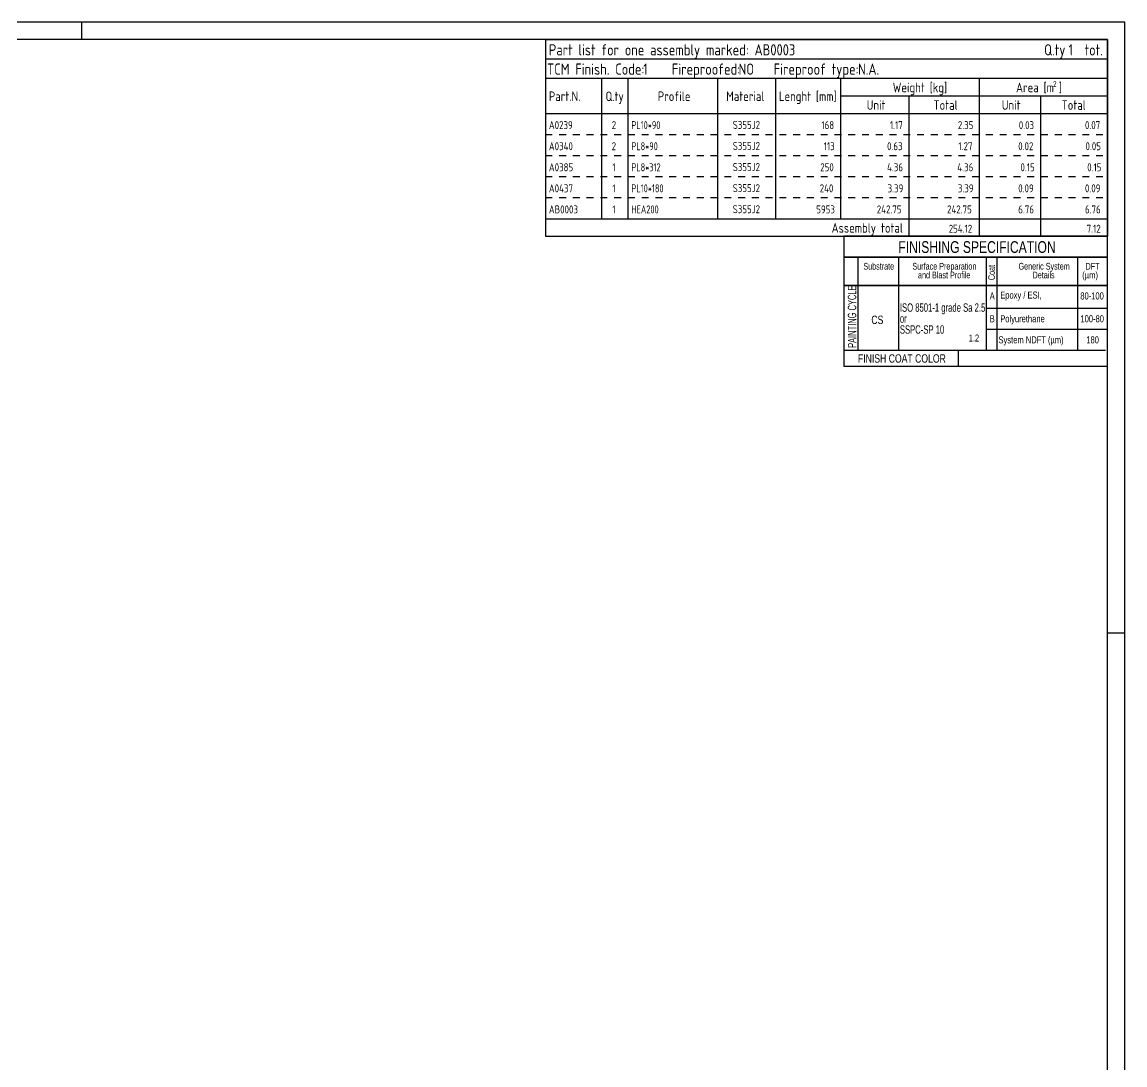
# Model space of a CAD drawing. Header units: millimetres. Extents: x -232 to 609, y -265 to 329.
# Drawn here: x 295.3 to 609.3, y 31.9 to 328.9 of the extents above; entities that cross this region are included whole.
import ezdxf

# ---------------------------------------------------------------- set-up
doc = ezdxf.new("R2010")
doc.units = ezdxf.units.MM
doc.linetypes.add('DXK_LINE_DOT2', pattern=[3.9198, 1.9599, -1.9599])
doc.styles.add('Arial Narrow', font='ARIALN.TTF', dxfattribs={"height": 0.2})
doc.styles.add('GOST type A', font='', dxfattribs={"height": 0.2})
doc.styles.add('GOST type A Bold', font='', dxfattribs={"height": 0.2})
doc.styles.get('GOST type A').set_extended_font_data('GOST type A')
doc.styles.get('GOST type A Bold').set_extended_font_data('GOST type A', bold=True)

# ---------------------------------------------------------------- blocks, each defined once
blk = doc.blocks.new('Unknown-43780186-1158')
at = {"color": 5, "linetype": 'Continuous'}
for p, q in [((609.27, 328.9), (-231.73, 328.9)), ((609.27, -265.1), (609.27, 328.9)), ((604.27, 323.9), (-226.73, 323.9)), ((604.27, -260.1), (604.27, 323.9))]:
    blk.add_line(p, q, dxfattribs=at)
at = {"color": 7, "linetype": 'Continuous'}
for p, q in [((312.27, 323.9), (312.27, 328.9)), ((609.27, 154.9), (604.27, 154.9))]:
    blk.add_line(p, q, dxfattribs=at)
blk = doc.blocks.new('0_TCM_4503_AIVD_AD_PAINTING_SYSTEM-43780186-28093')
at = {"color": 7, "linetype": 'Continuous'}
for p, q in [((604.27, 267.9), (529.27, 267.9)), ((529.27, 267.9), (529.27, 261.9)), ((604.27, 261.9), (604.27, 267.9)), ((529.27, 261.9), (604.27, 261.9)), ((604.27, 261.9), (529.27, 261.9)), ((529.27, 261.9), (529.27, 253.9)), ((533.27, 261.9), (533.27, 253.9)), ((544.77, 261.9), (544.77, 253.9)), ((569.77, 261.9), (569.77, 253.9)), ((572.77, 261.9), (572.77, 253.9)), ((595.77, 261.9), (595.77, 253.9)), ((604.27, 253.9), (604.27, 261.9)), ((529.27, 253.9), (604.27, 253.9)), ((604.27, 253.9), (529.27, 253.9)), ((529.27, 253.9), (529.27, 230.9)), ((533.27, 253.9), (533.27, 235.4)), ((544.77, 253.9), (544.77, 235.4)), ((569.77, 253.9), (569.77, 235.4)), ((572.77, 253.9), (572.77, 235.4)), ((595.77, 253.9), (595.77, 235.4)), ((604.27, 230.9), (604.27, 253.9)), ((569.77, 247.4), (604.27, 247.4)), ((569.77, 241.4), (604.27, 241.4)), ((603.77, 235.4), (529.27, 235.4)), ((561.77, 235.4), (561.77, 230.9)), ((529.27, 230.9), (604.27, 230.9))]:
    blk.add_line(p, q, dxfattribs=at)
at = {"color": 7, "style": 'Arial Narrow', "width": 0.9}
blk.add_text('FINISHING SPECIFICATION', height=3.3405, dxfattribs=at).set_placement((544.77, 263.15))
at = {"color": 7, "linetype": 'Continuous', "style": 'Arial Narrow'}
for s, height, width, p in [('Substrate', 1.909, 0.9, (534.8, 258.4)), ('Surface Preparation', 1.9089, 0.9, (548.77, 258.4)), ('and Blast Profile', 1.9089, 0.9, (550.36, 255.9)), ('Generic System', 1.9089, 0.9, (578.98, 258.4)), ('Details', 1.909, 0.9, (582.98, 255.9)), ('DFT', 1.909, 0.9, (598.06, 258.4)), ('A', 2, 0.9, (570.77, 249.9)), ('Epoxy / ESI,', 2.0043, 0.9, (573.77, 250.15)), ('80-100', 2.004, 0.9, (596.57, 249.9)), ('ISO 8501-1 grade Sa 2.5^M', 2.3861, 0.8, (545.2, 246.4)), ('CS', 2.386, 0.9, (537.08, 242.9)), ('or ^M', 2.386, 0.8, (545.2, 243.27)), ('B', 2, 0.9, (570.77, 243.4)), ('Polyurethane', 2.0043, 0.9, (573.77, 243.4)), ('100-80', 2.004, 0.9, (596.6, 243.4)), ('SSPC-SP 10', 2.386, 0.8, (545.2, 240.15)), ('1.2', 2.004, 0.9, (564.77, 237.9)), ('System NDFT (µm)', 2.0043, 0.9, (573.27, 237.4)), ('180', 2.004, 0.9, (598.27, 237.4)), ('FINISH COAT COLOR', 2.3861, 0.9, (533.27, 231.9))]:
    blk.add_text(s, height=height, dxfattribs=dict(at, width=width)).set_placement(p)
for s, height, width, p in [('Coat', 1.909, 0.9, (572.27, 255.4)), ('PAINTING CYCLE', 2.3861, 0.75, (532.77, 236.1))]:
    blk.add_text(s, height=height, rotation=90, dxfattribs=dict(at, width=width)).set_placement(p)
blk.add_text('(µm)', height=1.909, dxfattribs=at).set_placement((597.11, 255.9))
blk = doc.blocks.new('0_TCM_4503_AIVD_AD_PART_LIST-43780186-28092')
at = {"color": 174, "linetype": 'Continuous'}
for p, q in [((444.27, 323.9), (444.27, 302.9)), ((444.27, 302.9), (444.27, 296.9)), ((444.27, 296.9), (444.27, 290.9)), ((444.27, 290.9), (444.27, 284.9)), ((444.27, 284.9), (444.27, 278.9)), ((444.27, 278.9), (444.27, 272.9)), ((444.27, 272.9), (444.27, 267.9)), ((444.27, 267.9), (604.27, 267.9))]:
    blk.add_line(p, q, dxfattribs=at)
at = {"color": 7, "linetype": 'Continuous'}
for p, q in [((444.27, 323.9), (604.27, 323.9)), ((604.27, 323.9), (604.27, 302.9)), ((444.27, 318.4), (604.27, 318.4)), ((444.27, 312.9), (604.27, 312.9)), ((460.27, 312.9), (460.27, 302.9)), ((467.77, 312.9), (467.77, 302.9)), ((493.27, 312.9), (493.27, 302.9)), ((509.77, 312.9), (509.77, 302.9)), ((528.27, 312.9), (528.27, 302.9)), ((567.77, 312.9), (567.77, 302.9)), ((528.27, 307.9), (604.27, 307.9)), ((547.77, 307.9), (547.77, 302.9)), ((585.27, 307.9), (585.27, 302.9)), ((460.27, 302.9), (460.27, 296.9)), ((467.77, 302.9), (467.77, 296.9)), ((493.27, 302.9), (493.27, 296.9)), ((509.77, 302.9), (509.77, 296.9)), ((528.27, 302.9), (528.27, 296.9)), ((547.77, 302.9), (547.77, 296.9)), ((567.77, 302.9), (567.77, 296.9)), ((585.27, 302.9), (585.27, 296.9)), ((604.27, 302.9), (604.27, 296.9)), ((460.27, 296.9), (460.27, 290.9)), ((467.77, 296.9), (467.77, 290.9)), ((493.27, 296.9), (493.27, 290.9)), ((509.77, 296.9), (509.77, 290.9)), ((528.27, 296.9), (528.27, 290.9)), ((547.77, 296.9), (547.77, 290.9)), ((567.77, 296.9), (567.77, 290.9)), ((585.27, 296.9), (585.27, 290.9)), ((604.27, 296.9), (604.27, 290.9)), ((460.27, 290.9), (460.27, 284.9)), ((467.77, 290.9), (467.77, 284.9)), ((493.27, 290.9), (493.27, 284.9)), ((509.77, 290.9), (509.77, 284.9)), ((528.27, 290.9), (528.27, 284.9)), ((547.77, 290.9), (547.77, 284.9)), ((567.77, 290.9), (567.77, 284.9)), ((585.27, 290.9), (585.27, 284.9)), ((604.27, 290.9), (604.27, 284.9)), ((460.27, 284.9), (460.27, 278.9)), ((467.77, 284.9), (467.77, 278.9)), ((493.27, 284.9), (493.27, 278.9)), ((509.77, 284.9), (509.77, 278.9)), ((528.27, 284.9), (528.27, 278.9)), ((547.77, 284.9), (547.77, 278.9)), ((567.77, 284.9), (567.77, 278.9)), ((585.27, 284.9), (585.27, 278.9)), ((604.27, 284.9), (604.27, 278.9)), ((460.27, 278.9), (460.27, 272.9)), ((467.77, 278.9), (467.77, 272.9)), ((493.27, 278.9), (493.27, 272.9)), ((509.77, 278.9), (509.77, 272.9)), ((528.27, 278.9), (528.27, 272.9)), ((547.77, 278.9), (547.77, 272.9)), ((567.77, 278.9), (567.77, 272.9)), ((585.27, 278.9), (585.27, 272.9)), ((604.27, 278.9), (604.27, 272.9)), ((547.77, 272.9), (547.77, 267.9)), ((567.77, 272.9), (567.77, 267.9)), ((585.27, 272.9), (585.27, 267.9)), ((604.27, 272.9), (604.27, 267.9))]:
    blk.add_line(p, q, dxfattribs=at)
at = {"color": 4, "linetype": 'Continuous'}
for p, q in [((444.27, 302.9), (604.27, 302.9)), ((444.27, 272.9), (604.27, 272.9))]:
    blk.add_line(p, q, dxfattribs=at)
at = {"color": 7, "linetype": 'DXK_LINE_DOT2'}
for p, q in [((444.27, 296.9), (604.27, 296.9)), ((444.27, 290.9), (604.27, 290.9)), ((444.27, 284.9), (604.27, 284.9)), ((444.27, 278.9), (604.27, 278.9)), ((444.27, 272.9), (604.27, 272.9))]:
    blk.add_line(p, q, dxfattribs=at)
at = {"color": 7, "linetype": 'Continuous'}
for s, height, style, p in [('Part list for one assembly marked: AB0003', 3.1901, 'GOST type A', (445.27, 319.4)), ('Q.ty', 3.19, 'GOST type A', (586.27, 319.4)), ('tot.', 3.19, 'GOST type A', (597.77, 319.4)), ('TCM Finish. Code:', 3.1901, 'GOST type A', (444.77, 313.9)), ('1', 3.19, 'GOST type A Bold', (472.12, 313.9)), ('Fireproofed:', 3.1901, 'GOST type A', (480.27, 313.9)), ('NO', 3.19, 'GOST type A Bold', (499.27, 313.9)), ('Fireproof type:', 3.1901, 'GOST type A', (509.27, 313.9)), ('N.A.', 3.19, 'GOST type A Bold', (533.27, 313.9)), ('Weight [kg]', 2.7344, 'GOST type A', (543.17, 308.9)), ('Area [m ]', 2.734, 'GOST type A', (578.27, 308.9)), ('2', 1.64, 'GOST type A', (588.74, 310.4)), ('Part.N.', 2.734, 'GOST type A', (445.27, 306.4)), ('Q.ty', 2.734, 'GOST type A', (461.4, 306.38)), ('Profile', 2.734, 'GOST type A', (476.27, 306.4)), ('Material', 2.734, 'GOST type A', (495.77, 306.4)), ('Lenght [mm]', 2.7344, 'GOST type A', (510.77, 306.4)), ('Unit', 2.734, 'GOST type A', (535.77, 303.9)), ('Total', 2.734, 'GOST type A', (554.77, 303.9)), ('Unit', 2.734, 'GOST type A', (574.23, 303.9)), ('Total', 2.734, 'GOST type A', (591.25, 303.9)), ('A0239', 2.279, 'GOST type A', (445.27, 298.4)), ('2', 2.28, 'GOST type A', (463.15, 298.4)), ('S355J2', 2.279, 'GOST type A', (497.6, 298.46)), ('168', 2.279, 'GOST type A', (522.86, 298.4)), ('1.17', 2.279, 'GOST type A', (542.36, 298.4)), ('2.35', 2.279, 'GOST type A', (561.7, 298.4)), ('0.03', 2.279, 'GOST type A', (579.05, 298.4)), ('1.27', 2.279, 'GOST type A', (561.87, 292.4)), ('4.36', 2.279, 'GOST type A', (561.54, 286.4)), ('3.39', 2.279, 'GOST type A', (561.7, 280.4)), ('242.75', 2.279, 'GOST type A', (558.62, 274.4)), ('Assembly total', 2.7344, 'GOST type A', (525.77, 268.9)), ('7.12', 2.279, 'GOST type A', (598.37, 268.9))]:
    blk.add_text(s, height=height, dxfattribs=dict(at, style=style)).set_placement(p)
at = {"color": 7, "style": 'GOST type A'}
blk.add_text('1', height=3.19, dxfattribs=at).set_placement((593.21, 319.4))
at = {"color": 7, "linetype": 'Continuous', "style": 'GOST type A', "width": 0.9}
blk.add_text('PL10*90', height=2.279, dxfattribs=at).set_placement((468.77, 298.4))
at = {"color": 7, "linetype": 'DXK_LINE_DOT2', "style": 'GOST type A'}
for s, height, p in [('0.07', 2.279, (597.89, 298.4)), ('A0340', 2.279, (445.27, 292.4)), ('2', 2.28, (463.15, 292.4)), ('S355J2', 2.279, (497.6, 292.46)), ('113', 2.279, (523.5, 292.4)), ('0.63', 2.279, (541.54, 292.4)), ('0.02', 2.279, (578.89, 292.4)), ('0.05', 2.279, (598.04, 292.4)), ('A0385', 2.279, (445.27, 286.4)), ('1', 2.28, (463.39, 286.4)), ('S355J2', 2.279, (497.6, 286.46)), ('250', 2.279, (522.53, 286.4)), ('4.36', 2.279, (541.54, 286.4)), ('0.15', 2.279, (579.53, 286.4)), ('0.15', 2.279, (598.53, 286.4)), ('A0437', 2.279, (445.27, 280.4)), ('1', 2.28, (463.39, 280.4)), ('S355J2', 2.279, (497.6, 280.46)), ('240', 2.279, (522.37, 280.4)), ('3.39', 2.279, (541.7, 280.4)), ('0.09', 2.279, (578.89, 280.4)), ('0.09', 2.279, (597.89, 280.4)), ('AB0003', 2.279, (445.27, 274.4)), ('1', 2.28, (463.39, 274.4)), ('S355J2', 2.279, (497.6, 274.46)), ('5953', 2.279, (521.38, 274.4)), ('242.75', 2.279, (538.62, 274.4)), ('6.76', 2.279, (578.89, 274.4)), ('6.76', 2.279, (597.89, 274.4)), ('254.12', 2.279, (559.1, 268.9))]:
    blk.add_text(s, height=height, dxfattribs=at).set_placement(p)
at = {"color": 7, "linetype": 'DXK_LINE_DOT2', "style": 'GOST type A', "width": 0.9}
for s, p in [('PL8*90', (468.77, 292.4)), ('PL8*312', (468.77, 286.4)), ('PL10*180', (468.77, 280.4)), ('HEA200', (468.77, 274.4))]:
    blk.add_text(s, height=2.279, dxfattribs=at).set_placement(p)

msp = doc.modelspace()

# ---------------------------------------------------------------- block references
for name in ['Unknown-43780186-1158', '0_TCM_4503_AIVD_AD_PART_LIST-43780186-28092', '0_TCM_4503_AIVD_AD_PAINTING_SYSTEM-43780186-28093']:
    msp.add_blockref(name, (0, 0))

doc.saveas('drawing.dxf')
